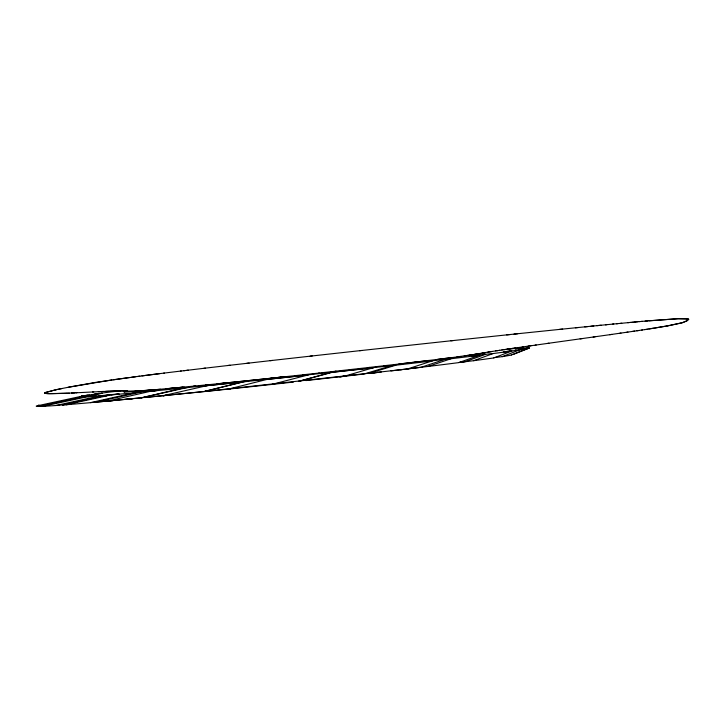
<?xml version="1.0" encoding="UTF-8"?>
<svg xmlns="http://www.w3.org/2000/svg" width="725" height="725" viewBox="0 0 725 725"><rect width="100%" height="100%" fill="white"/><g stroke="black" fill="none" stroke-linecap="round" stroke-linejoin="round"><path stroke-width="1.09" d="M513.373 354.38L529.268 348.082A76.478 1.74 -6.2 0 0 527.175 347.81L515.004 348.861L523.205 347.964L522.199 348.353M687.146 320.658L688.723 319.236L686.376 321.121L682.887 322.571L666.864 326.005M687.11 320.686L681.79 322.888L669.429 325.543M511.279 355.032L527.582 348.553L518.901 349.468L529.268 348.082A76.696 1.74 -6.2 0 0 527.166 347.81M494.767 357.552L502.307 356.637L519.49 349.93A83.13 1.885 -6.2 0 0 527.628 348.544M519.644 349.396L520.686 348.988M509.947 351.235L519.49 349.93M493.816 357.914L511.723 351.054L503.295 351.915L511.134 350.782M493.118 353.537L485.714 354.262L464.988 361.73A249.527 5.918 -6.3 0 1 459.124 362.491L473.624 360.697L493.118 353.537A122.063 2.737 -6.3 0 0 511.778 351.054M92.03 394.681L102.307 393.312L88.196 395.08A74.285 1.64 -6.4 0 0 82.034 396.158L81.463 396.285L89.755 395.379L80.23 396.702A85.831 1.894 -6.4 0 0 83.076 396.892L96.09 395.732L87.607 396.684L42.712 406.326A145.58 3.516 -6.4 0 0 55.753 405.52L62.413 404.913A247.905 5.854 -6.4 0 0 67.162 404.55L62.413 404.913L108.505 394.835L119.145 393.947L111.251 394.871L66.483 404.704A211.419 5.021 -6.4 0 0 90.498 402.647L95.918 402.139A257.556 6.036 -6.4 0 0 107.454 401.088L112.883 400.581M485.714 354.262L471.939 356.002L479.37 355.277L458.735 362.627A200.934 4.848 -6.3 0 1 428.058 366.451L407.051 368.971M428.076 366.451L450.995 358.748A189.27 4.142 -6.3 0 0 479.406 355.277M450.995 358.748L445.25 359.256L421.116 367.267A254.529 5.999 -6.3 0 1 407.695 368.889M390.929 370.892A260.502 6.117 -6.3 0 0 407.631 368.916L432.037 360.996L426.336 361.503L445.25 359.256M432.046 360.996A267.28 5.646 -6.3 0 1 395.832 365.192L368.626 373.484L381.332 372.016M392.388 365.436L363.986 374.028L339.635 376.819L344.23 376.275L373.157 367.774L369.804 368.001L395.832 365.192M331.47 372.269L298.374 381.432L332.231 372.333A330.41 6.77 -6.3 0 0 373.157 367.774L307.255 374.925L307.88 374.997L272.364 384.286M293.444 382.075L277.503 383.824A302.923 6.987 -6.3 0 1 213.902 390.621L107.391 401.097L150.709 391.246A278.038 5.818 -6.3 0 0 182.89 388.083L208.256 385.365L163.188 395.678A332.385 7.531 -6.3 0 0 188.464 393.113L204.278 391.482L242.404 381.984L268.114 379.13L229.508 388.836L230.423 388.781M204.278 391.482L244.542 381.622M115.275 400.363L141.185 397.862L182.872 388.093M141.185 397.862L187.503 387.467M38.226 405.465L38.96 405.302A91.803 2.22 -6.5 0 0 38.226 405.465L39.531 405.357M150.709 391.246L157.28 390.431L141.049 391.971L95.918 402.139L107.499 401.079M90.462 402.647L134.478 392.787L141.049 391.971M55.698 405.529L100.666 395.75L108.505 394.835M88.396 396.602L91.413 395.95M88.205 395.08A74.439 1.649 -6.4 0 0 82.025 396.158L36.377 406.018A103.648 2.51 -6.4 0 0 38.434 406.426L83.031 396.901M87.036 395.959L89.755 395.379M55.689 389.796L44.968 392.651L56.106 389.715M55.898 389.751L56.931 389.542M56.305 389.669L57.773 389.37M57.139 389.497L60.601 388.79M58.408 389.234L68.839 387.15M61.036 388.709L61.915 388.528M68.132 387.286L111.94 379.936M69.546 387.014L95.446 382.41L129.621 377.498M481.717 353.474L482.352 353.356A61.643 1.396 -6.3 0 0 483.91 353.03A60.112 1.359 -6.3 0 0 484.744 352.631L485.17 352.567M482.188 353.383L464.227 355.912M669.075 325.607L667.988 325.806M667.616 325.869L654.811 328.017M666.483 326.069L648.812 328.969M487.825 352.132L496.009 350.855M653.778 328.189L644.616 329.612M646.745 329.286L647.434 329.177M495.71 350.9L497.858 350.574M470.063 355.087L477.476 353.9A209.933 4.885 -6.1 0 1 483.72 352.803L488.315 352.06A333.264 7.839 -6 0 1 492.166 351.453M645.332 329.503L641.697 330.056M496.933 350.719L499.752 350.293M642.441 329.938L636.84 330.781M501.863 349.976L507.971 349.069M499.353 350.347L502.18 349.921M638.68 330.509L632.445 331.434M503.676 349.704L511.986 348.725M634.656 331.108L609.671 334.705M509.838 348.788L513.064 348.317M507.11 349.196L510.491 348.698M513.934 348.199L523.133 346.867M512.62 348.39L515.457 347.973M626.79 332.258L627.932 332.086M528.063 346.169L531.072 345.734M522.163 347.012L529.06 346.024M619.821 333.264L620.99 333.092M113.417 379.728L144.157 375.604A160.578 2.61 -6.3 0 1 159.591 373.656L164.33 373.067M548.943 343.215L535.15 345.163M593.15 337.034L611.719 334.415M530.066 345.879L536.183 345.009M582.42 338.539L547.855 343.369M580.127 338.856L595.216 336.744M456.886 356.899L482.216 353.374A61.77 1.396 -6.3 0 0 483.91 353.03A60.012 1.359 -6.3 0 0 484.744 352.631M131.597 377.236L135.638 376.71M137.714 376.438L139.825 376.157M141.973 375.885L144.157 375.604A160.153 2.601 -6.3 0 1 159.6 373.656M157.479 389.606L123.966 391.862A59.649 1.323 -6.4 0 1 127.5 391.002L120.468 390.847L109.638 392.071A94.776 2.112 -6.4 0 0 94.585 394.128M460.873 356.473L437.701 359.346M440.392 359.074L451.775 357.652M512.512 354.543L513.273 354.443M163.651 373.148L181.232 371.01M425.956 360.787L441.153 358.984M180.398 371.109L185.256 370.529M429.109 360.461L398.759 364.022M183.742 370.711L188.282 370.167M186.769 370.348L205.392 368.137M414.999 362.156L428.339 360.552M373.774 372.904L378.042 372.396M401.478 369.641L205.257 391.409M400.653 369.732L407.631 368.916M203.807 368.318L230.115 365.255M400.535 363.859L415.742 362.065M227.777 365.518L249.101 363.071M383.661 365.772L401.233 363.778M246.708 363.343L272.364 360.425M367.865 367.584L385.782 365.563M270.117 360.678L312.212 355.948M335.122 371.254L369.605 367.421M310.083 356.183L361.639 350.474M318.674 373.067L336.101 371.182M359.618 350.701L453.261 340.542M302.47 374.834L319.254 373.031M450.877 340.795L510.346 334.497M302.66 374.843L254.439 379.982M270.534 378.287L286.52 376.583A284.626 5.873 -6.3 0 1 228.81 382.646L216.993 383.842M513.998 334.116L562.654 329.087M506.684 334.887L517.632 333.736M238.443 381.649L255.372 379.855M559.419 329.422L578.523 327.483M222.792 383.253L239.748 381.486M584.722 326.866L593.82 325.96M575.396 327.8L587.776 326.558M205.556 384.993L224.442 383.054M596.802 325.661L601.179 325.235M590.812 326.259L606.834 324.682M193.403 386.198L209.697 384.54M617.791 323.622L605.438 324.818M195.741 385.927L168.046 388.636M144.692 397.536L166.668 395.352L163.188 395.678M620.437 323.377L628.756 322.589M616.449 323.758L621.751 323.25M612.38 324.147L613.74 324.012M184.241 387.096L165.608 388.863M182.773 387.186L140.315 391.074L123.966 391.844A59.948 1.332 -6.4 0 1 127.482 391.011L133.472 391.418L160.515 389.262M132.684 398.723L124.446 399.484M633.577 322.145L637.783 321.764M631.665 322.326L636.387 321.891M629.735 322.498L632.626 322.235M627.778 322.679L630.705 322.407M639.658 321.592L637.547 321.782M641.045 321.474L647.76 320.885M642.423 321.347L639.423 321.619M38.398 406.426L44.959 405.846M645.123 321.112L677.639 318.728L685.614 318.61L688.696 319.199L678.328 318.701L649.047 320.776M93.733 391.917L76.225 392.787M105.687 395.968L106.448 395.932M92.555 391.971L100.086 391.609M73.27 392.932L76.814 392.76M74.448 392.868L75.047 392.841M98.373 391.69L118.311 390.893M73.859 392.905L66.972 393.213M71.521 393.013L72.69 392.959M101.219 391.554L103.448 391.455M68.63 393.14L69.201 393.113M105.614 391.355L109.312 391.201M65.875 393.258L67.516 393.195M63.718 393.349L53.007 393.666A467.362 8.582 -6.2 0 1 46.074 393.467L44.723 393.041L46.074 393.467A458.309 8.419 -6.2 0 0 48.965 393.648L66.419 393.24M64.253 393.331L65.332 393.285M110.082 391.165L119.326 390.875M118.483 390.893L120.468 390.847M119.498 390.866L125.334 390.857A316.453 6.833 -6.6 0 1 126.567 390.92L127.491 391.002M344.23 376.275A328.778 7.468 -6.3 0 1 305.859 380.58M113.662 400.517A265.812 6.19 -6.4 0 1 107.391 401.097M493.87 357.914A138.158 3.417 -6.3 0 1 473.579 360.706M511.315 355.032A100.938 2.519 -6.3 0 1 502.271 356.637M100.721 395.75A129.576 2.846 -6.4 0 1 87.544 396.693M134.506 392.778A200.082 4.314 -6.4 0 1 111.215 394.88M511.95 348.734A102.615 2.347 -6.2 0 1 523.26 347.955M81.463 396.285A73.859 1.631 -6.4 0 1 82.034 396.158M44.723 392.896L44.751 392.85M307.88 374.997L266.084 379.492A356.791 7.214 -6.3 0 0 307.88 374.997M242.404 381.984L203.698 385.99A337.188 6.878 -6.3 0 0 242.404 381.984"/></g></svg>
